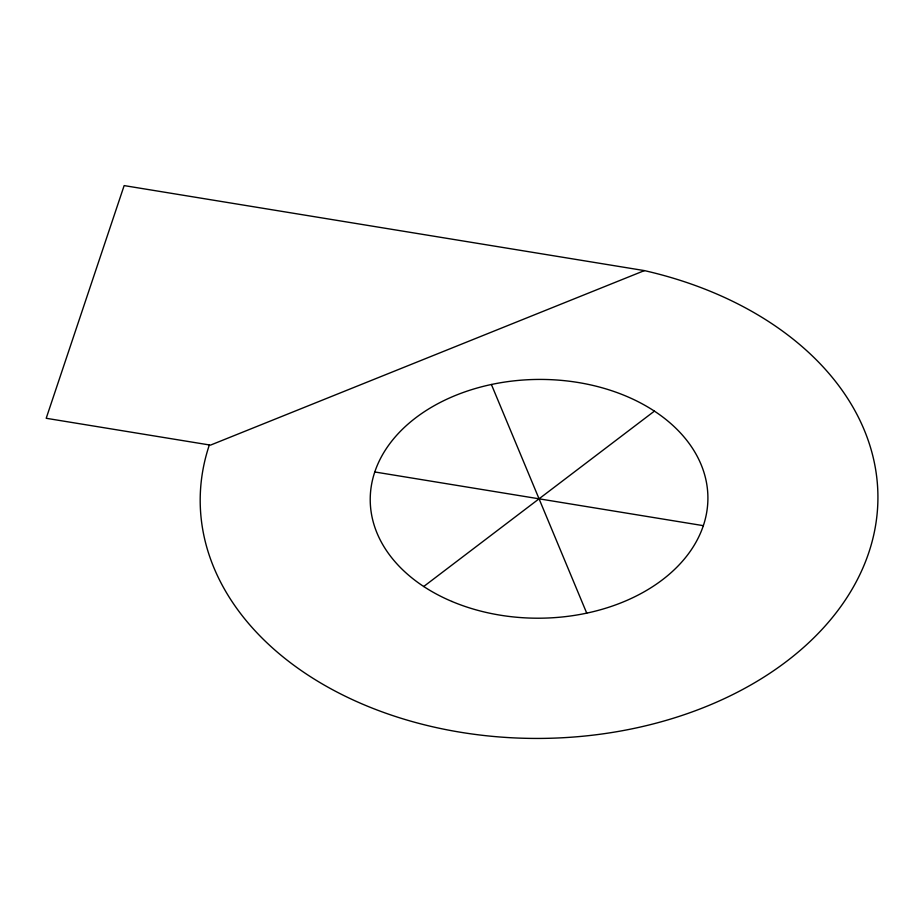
<?xml version="1.0" encoding="UTF-8"?>
<svg xmlns="http://www.w3.org/2000/svg" width="924" height="924" viewBox="0 0 924 924"><rect width="100%" height="100%" fill="white"/><g stroke="black" fill="none" stroke-linecap="round" stroke-linejoin="round"><path stroke-width="1.39" d="M423.712 586.509L654.411 411.122M644.398 270.605L210.487 445.125L46.2 418.283L124.151 185.597L644.398 270.605A338.877 239.616 -0.5 0 1 863.928 565.546A338.877 239.616 -0.5 0 1 451.732 730.722A338.877 239.616 -0.5 0 1 209.344 444.941M374.774 471.968L703.349 525.664M491.395 384.488L586.728 613.143M451.917 601.455A168.849 119.392 -0.5 0 0 707.876 500.311A168.849 119.392 -0.5 0 0 457.392 394.675A168.849 119.392 -0.5 0 0 451.917 601.455"/></g></svg>
